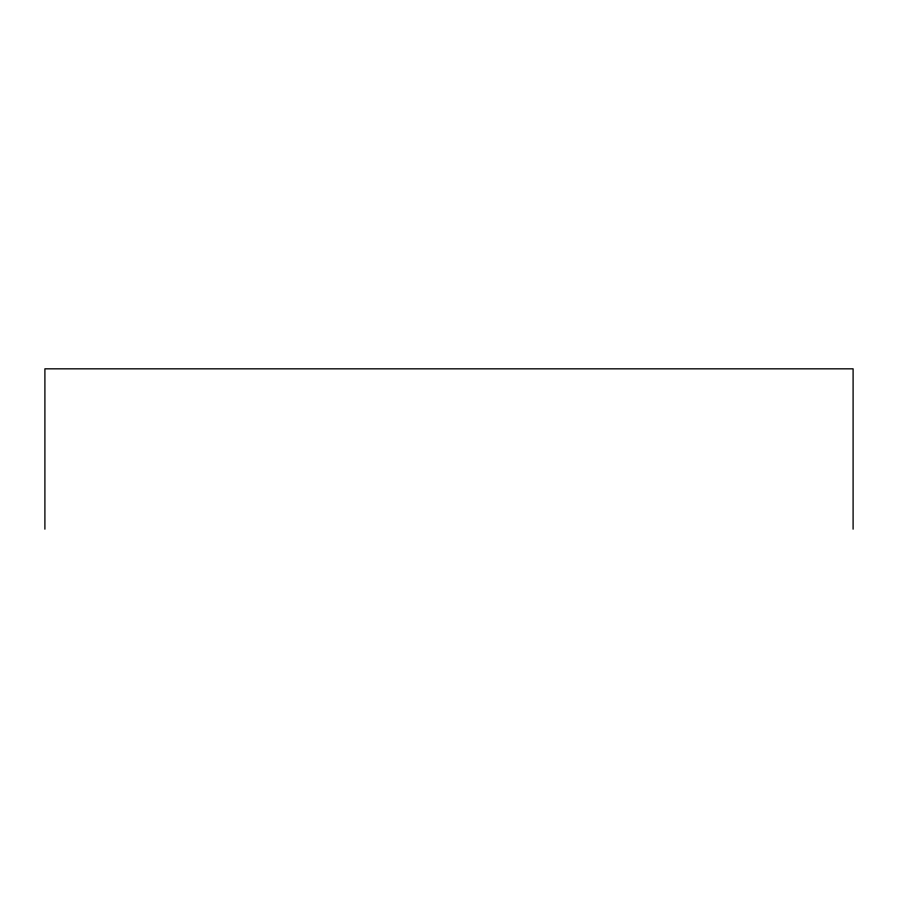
<?xml version="1.0" encoding="UTF-8"?>
<svg xmlns="http://www.w3.org/2000/svg" width="898" height="898" viewBox="0 0 898 898"><rect width="100%" height="100%" fill="white"/><g stroke="black" fill="none" stroke-linecap="round" stroke-linejoin="round"><path stroke-width="1.35" d="M853.1 529.169L853.1 368.831L44.9 368.831L44.9 529.169"/></g></svg>
